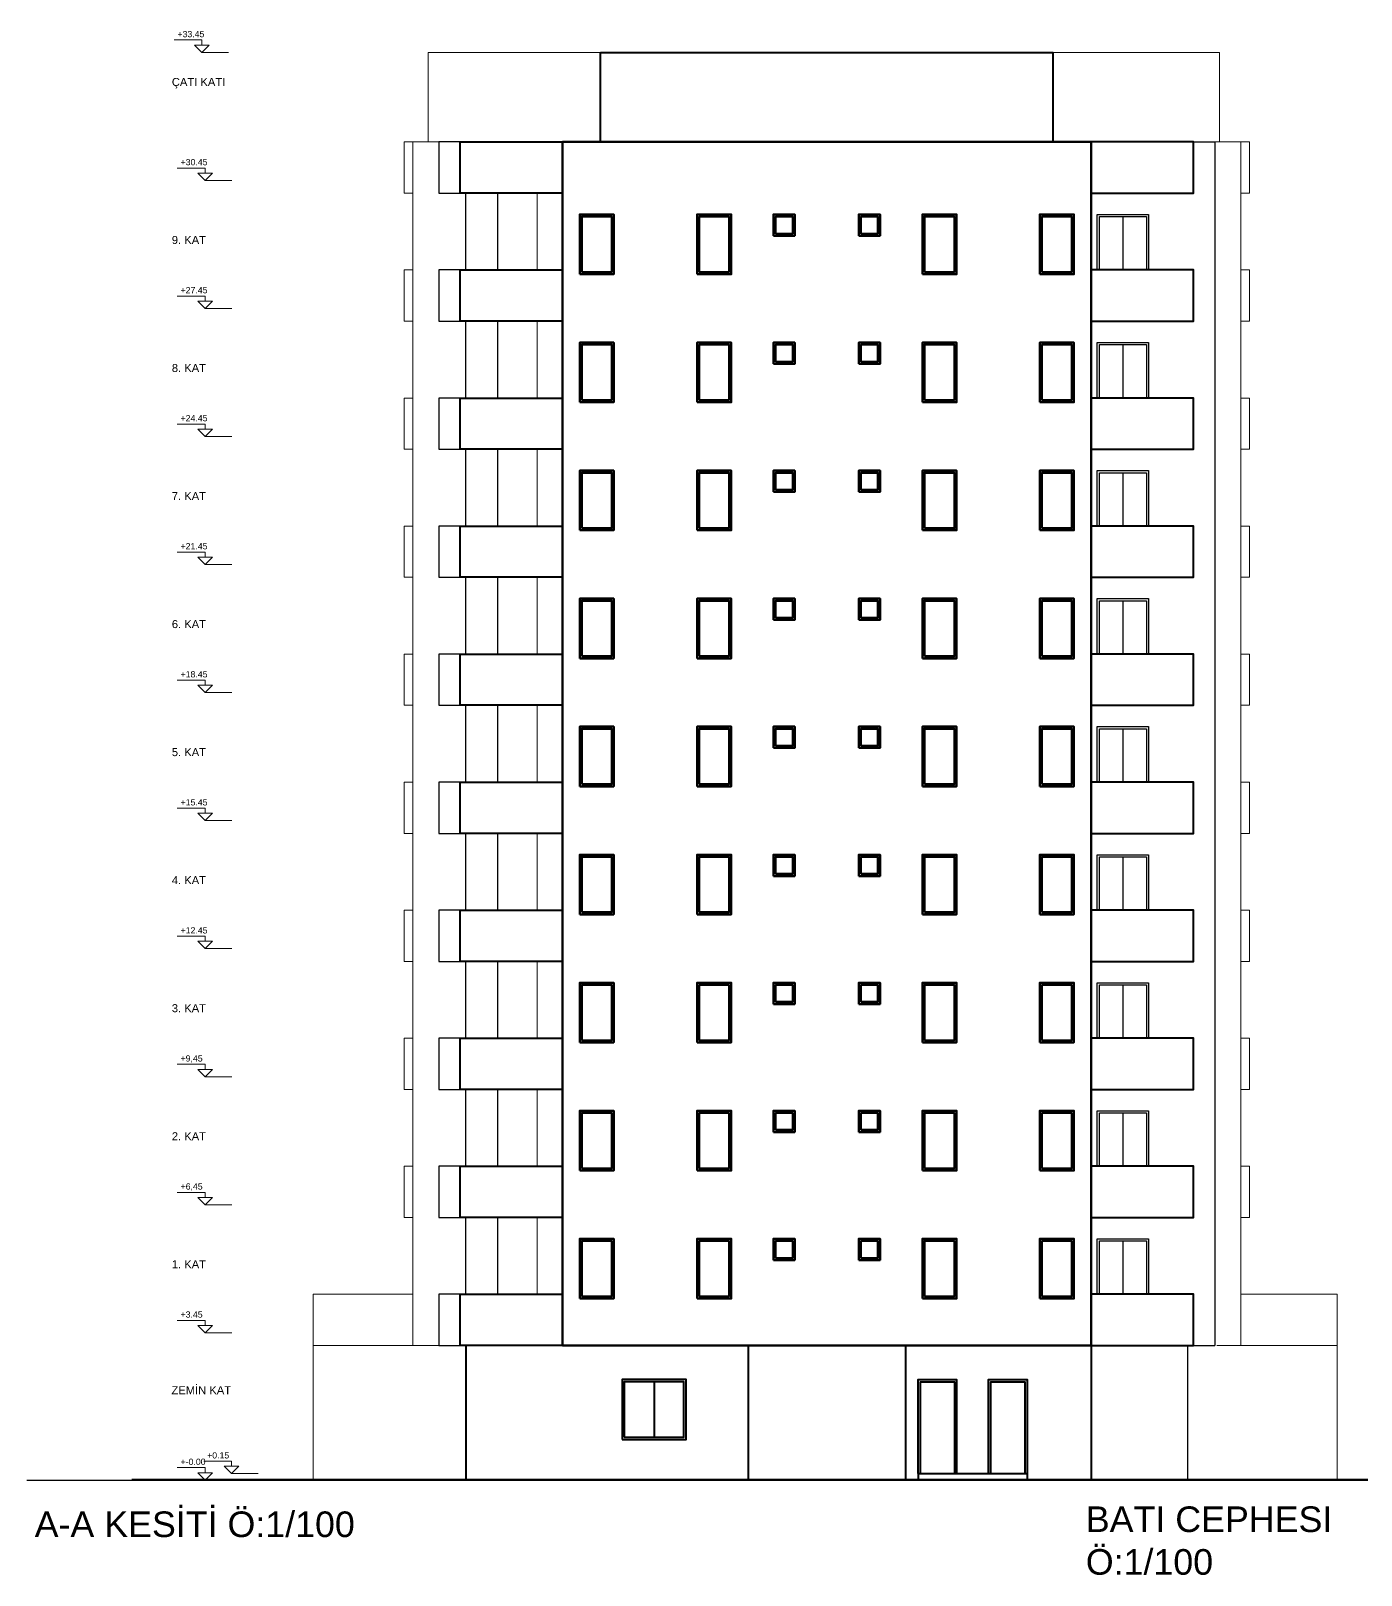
# Model space of a CAD drawing. Header units: millimetres. Extents: x 38129 to 72024, y -56282 to 16512.
# Drawn here: x 65263 to 66821, y -45046 to -43236 of the extents above; entities that cross this region are included whole.
import ezdxf

# ---------------------------------------------------------------- set-up
doc = ezdxf.new("R2010")
doc.units = ezdxf.units.MM
for name, color, linetype, lineweight in [('DIŞÖLÇÜ', 37, 'Continuous', 0), ('DUVAR', 255, 'Continuous', 30), ('GÖR 005', 51, 'Continuous', 5), ('GÖR 15', 115, 'Continuous', 15), ('GÖR 60', 160, 'Continuous', 60), ('GÖR20', 52, 'Continuous', 20), ('GÖR30', 12, 'Continuous', 30), ('GÖR40', 210, 'Continuous', 40), ('GÖR50', 204, 'Continuous', 50), ('KOT', 7, 'Continuous', 20), ('mahal', 7, 'Continuous', 5)]:
    doc.layers.add(name, color=color, linetype=linetype, lineweight=lineweight)
doc.layers.add('sıva', color=41, linetype='Continuous')
doc.styles.get("Standard").update_dxf_attribs({"font": 'arial.ttf'})
doc.styles.add('style1', font='arial.ttf')

# ---------------------------------------------------------------- blocks, each defined once
blk = doc.blocks.new('56TREHHHHH')
at = {"layer": 'KOT'}
for p, q in [((92565.2, -98893.6), (92618.7, -98893.6)), ((92618.7, -98893.6), (92604, -98878.9)), ((92604, -98878.9), (92633.4, -98878.9)), ((92618.7, -98878.9), (92618.7, -98868.8)), ((92618.7, -98868.8), (92674.5, -98868.8)), ((92618.7, -98893.6), (92633.4, -98878.9))]:
    blk.add_line(p, q, dxfattribs=at)
blk = doc.blocks.new('wqqqqq')
at = {"layer": 'GÖR 005'}
for p, q in [((65607.4, -33504.3), (65607.4, -33819.3)), ((65840.8, -33504.3), (65607.4, -33504.3))]:
    blk.add_line(p, q, dxfattribs=at)
for points in [[(66280.8, -30474.4), (65876.6, -30474.4), (65876.6, -30684.3)], [(67340.8, -30474.4), (67730.8, -30474.4), (67730.8, -30684.3)], [(65840.8, -30804.3), (65820.8, -30804.3), (65820.8, -30684.3), (65840.8, -30684.3)], [(67780.8, -30804.3), (67800.8, -30804.3), (67800.8, -30684.3), (67780.8, -30684.3)], [(65840.8, -31104.3), (65820.8, -31104.3), (65820.8, -30984.3), (65840.8, -30984.3)], [(67780.8, -31104.3), (67800.8, -31104.3), (67800.8, -30984.3), (67780.8, -30984.3)], [(65840.8, -31404.3), (65820.8, -31404.3), (65820.8, -31284.3), (65840.8, -31284.3)], [(67780.8, -31404.3), (67800.8, -31404.3), (67800.8, -31284.3), (67780.8, -31284.3)], [(65840.8, -31704.3), (65820.8, -31704.3), (65820.8, -31584.3), (65840.8, -31584.3)], [(67780.8, -31704.3), (67800.8, -31704.3), (67800.8, -31584.3), (67780.8, -31584.3)], [(65840.8, -32004.3), (65820.8, -32004.3), (65820.8, -31884.3), (65840.8, -31884.3)], [(67780.8, -32004.3), (67800.8, -32004.3), (67800.8, -31884.3), (67780.8, -31884.3)], [(65840.8, -32304.3), (65820.8, -32304.3), (65820.8, -32184.3), (65840.8, -32184.3)], [(67780.8, -32304.3), (67800.8, -32304.3), (67800.8, -32184.3), (67780.8, -32184.3)], [(65840.8, -32604.3), (65820.8, -32604.3), (65820.8, -32484.3), (65840.8, -32484.3)], [(67780.8, -32604.3), (67800.8, -32604.3), (67800.8, -32484.3), (67780.8, -32484.3)], [(65840.8, -32904.3), (65820.8, -32904.3), (65820.8, -32784.3), (65840.8, -32784.3)], [(67780.8, -32904.3), (67800.8, -32904.3), (67800.8, -32784.3), (67780.8, -32784.3)], [(65840.8, -33204.3), (65820.8, -33204.3), (65820.8, -33084.3), (65840.8, -33084.3)], [(67780.8, -33204.3), (67800.8, -33204.3), (67800.8, -33084.3), (67780.8, -33084.3)], [(65840.8, -33384.3), (65607.4, -33384.3), (65607.4, -33504.3)]]:
    blk.add_lwpolyline(points, dxfattribs=at)
at = {"layer": 'GÖR 15'}
for p, q in [((65840.8, -31104.3), (65840.8, -30684.3)), ((65840.8, -30684.3), (65901.6, -30684.3)), ((67780.8, -30684.3), (67720, -30684.3)), ((67780.8, -31104.3), (67780.8, -30684.3)), ((65840.8, -31404.3), (65840.8, -31104.3)), ((67780.8, -31404.3), (67780.8, -31104.3)), ((65840.8, -31704.3), (65840.8, -31404.3)), ((67780.8, -31704.3), (67780.8, -31404.3)), ((65840.8, -32004.3), (65840.8, -31704.3)), ((67780.8, -32004.3), (67780.8, -31704.3)), ((65840.8, -32304.3), (65840.8, -32004.3)), ((67780.8, -32304.3), (67780.8, -32004.3)), ((65840.8, -32604.3), (65840.8, -32304.3)), ((67780.8, -32604.3), (67780.8, -32304.3)), ((65840.8, -32904.3), (65840.8, -32604.3)), ((67780.8, -32904.3), (67780.8, -32604.3)), ((65840.8, -33204.3), (65840.8, -32904.3)), ((67780.8, -33204.3), (67780.8, -32904.3)), ((65840.8, -33504.3), (65840.8, -33204.3)), ((67780.8, -33504.3), (67780.8, -33204.3)), ((65840.8, -33504.3), (65901.6, -33504.3)), ((67724.5, -33504.3), (67780.8, -33504.3))]:
    blk.add_line(p, q, dxfattribs=at)
at = {"layer": 'GÖR 60'}
blk.add_line((65183, -33819.3), (68369, -33819.3), dxfattribs=at)
at = {"layer": 'GÖR20'}
for p, q in [((66132, -30804.3), (66132, -30984.3)), ((66132, -31104.3), (66132, -31284.3)), ((66132, -31404.3), (66132, -31584.3)), ((66132, -31704.3), (66132, -31884.3)), ((66132, -32004.3), (66132, -32184.3)), ((66132, -32304.3), (66132, -32484.3)), ((66132, -32604.3), (66132, -32784.3)), ((66132, -32904.3), (66132, -33084.3)), ((66132, -33204.3), (66132, -33384.3)), ((67780.8, -33504.3), (68006.1, -33504.3)), ((68006.1, -33819.3), (68006.1, -33504.3))]:
    blk.add_line(p, q, dxfattribs=at)
blk.add_lwpolyline([(67780.8, -33384.3), (68006.1, -33384.3), (68006.1, -33504.3)], dxfattribs=at)
at = {"layer": 'GÖR30'}
for p, q in [((67669.8, -30684.3), (67720, -30684.3)), ((67720, -30684.3), (67720, -30804.3)), ((65965.5, -30984.3), (65965.5, -30804.3)), ((66040.5, -30984.3), (66040.5, -30804.3)), ((67720, -30804.3), (67720, -31104.3)), ((67504.5, -30859.3), (67504.5, -30984.3)), ((65965.5, -31284.3), (65965.5, -31104.3)), ((66040.5, -31284.3), (66040.5, -31104.3)), ((67720, -31104.3), (67720, -31404.3)), ((67504.5, -31159.3), (67504.5, -31284.3)), ((65965.5, -31584.3), (65965.5, -31404.3)), ((66040.5, -31584.3), (66040.5, -31404.3)), ((67720, -31404.3), (67720, -31704.3)), ((67504.5, -31459.3), (67504.5, -31584.3)), ((65965.5, -31884.3), (65965.5, -31704.3)), ((66040.5, -31884.3), (66040.5, -31704.3)), ((67720, -31704.3), (67720, -32004.3)), ((67504.5, -31759.3), (67504.5, -31884.3)), ((65965.5, -32184.3), (65965.5, -32004.3)), ((66040.5, -32184.3), (66040.5, -32004.3)), ((67720, -32004.3), (67720, -32304.3)), ((67504.5, -32059.3), (67504.5, -32184.3)), ((65965.5, -32484.3), (65965.5, -32304.3)), ((66040.5, -32484.3), (66040.5, -32304.3)), ((67720, -32304.3), (67720, -32604.3)), ((67504.5, -32359.3), (67504.5, -32484.3)), ((65965.5, -32784.3), (65965.5, -32604.3)), ((66040.5, -32784.3), (66040.5, -32604.3)), ((67720, -32604.3), (67720, -32904.3)), ((67504.5, -32659.3), (67504.5, -32784.3)), ((65965.5, -33084.3), (65965.5, -32904.3)), ((66040.5, -33084.3), (66040.5, -32904.3)), ((67720, -32904.3), (67720, -33204.3)), ((67504.5, -32959.3), (67504.5, -33084.3)), ((65965.5, -33384.3), (65965.5, -33204.3)), ((66040.5, -33384.3), (66040.5, -33204.3)), ((67720, -33204.3), (67720, -33504.3)), ((67504.5, -33259.3), (67504.5, -33384.3)), ((67656.1, -33504.3), (67656.1, -33819.3)), ((67669.8, -33504.3), (67720, -33504.3))]:
    blk.add_line(p, q, dxfattribs=at)
for points in [[(65951.8, -30684.3), (65901.6, -30684.3), (65901.6, -30804.3), (65951.8, -30804.3)], [(67444.5, -30984.3), (67444.5, -30854.3), (67564.5, -30854.3), (67564.5, -30984.3)], [(67449.5, -30984.3), (67449.5, -30859.3), (67559.5, -30859.3), (67559.5, -30984.3)], [(65951.8, -30984.3), (65901.6, -30984.3), (65901.6, -31104.3), (65951.8, -31104.3)], [(67444.5, -31284.3), (67444.5, -31154.3), (67564.5, -31154.3), (67564.5, -31284.3)], [(67449.5, -31284.3), (67449.5, -31159.3), (67559.5, -31159.3), (67559.5, -31284.3)], [(65951.8, -31284.3), (65901.6, -31284.3), (65901.6, -31404.3), (65951.8, -31404.3)], [(67444.5, -31584.3), (67444.5, -31454.3), (67564.5, -31454.3), (67564.5, -31584.3)], [(67449.5, -31584.3), (67449.5, -31459.3), (67559.5, -31459.3), (67559.5, -31584.3)], [(65951.8, -31584.3), (65901.6, -31584.3), (65901.6, -31704.3), (65951.8, -31704.3)], [(67444.5, -31884.3), (67444.5, -31754.3), (67564.5, -31754.3), (67564.5, -31884.3)], [(67449.5, -31884.3), (67449.5, -31759.3), (67559.5, -31759.3), (67559.5, -31884.3)], [(65951.8, -31884.3), (65901.6, -31884.3), (65901.6, -32004.3), (65951.8, -32004.3)], [(67444.5, -32184.3), (67444.5, -32054.3), (67564.5, -32054.3), (67564.5, -32184.3)], [(67449.5, -32184.3), (67449.5, -32059.3), (67559.5, -32059.3), (67559.5, -32184.3)], [(65951.8, -32184.3), (65901.6, -32184.3), (65901.6, -32304.3), (65951.8, -32304.3)], [(67444.5, -32484.3), (67444.5, -32354.3), (67564.5, -32354.3), (67564.5, -32484.3)], [(67449.5, -32484.3), (67449.5, -32359.3), (67559.5, -32359.3), (67559.5, -32484.3)], [(65951.8, -32484.3), (65901.6, -32484.3), (65901.6, -32604.3), (65951.8, -32604.3)], [(67444.5, -32784.3), (67444.5, -32654.3), (67564.5, -32654.3), (67564.5, -32784.3)], [(67449.5, -32784.3), (67449.5, -32659.3), (67559.5, -32659.3), (67559.5, -32784.3)], [(65951.8, -32784.3), (65901.6, -32784.3), (65901.6, -32904.3), (65951.8, -32904.3)], [(67444.5, -33084.3), (67444.5, -32954.3), (67564.5, -32954.3), (67564.5, -33084.3)], [(67449.5, -33084.3), (67449.5, -32959.3), (67559.5, -32959.3), (67559.5, -33084.3)], [(65951.8, -33084.3), (65901.6, -33084.3), (65901.6, -33204.3), (65951.8, -33204.3)], [(67444.5, -33384.3), (67444.5, -33254.3), (67564.5, -33254.3), (67564.5, -33384.3)], [(67449.5, -33384.3), (67449.5, -33259.3), (67559.5, -33259.3), (67559.5, -33384.3)], [(65951.8, -33384.3), (65901.6, -33384.3), (65901.6, -33504.3), (65951.8, -33504.3)]]:
    blk.add_lwpolyline(points, dxfattribs=at)
at = {"layer": 'GÖR40'}
for p, q in [((66280.8, -30684.3), (66280.8, -30474.4)), ((66280.8, -30474.4), (67340.8, -30474.4)), ((67340.8, -30684.3), (67340.8, -30474.4)), ((65965.5, -33504.3), (65965.5, -33819.3)), ((66626.6, -33504.3), (66626.6, -33819.3)), ((66995, -33504.3), (66995, -33819.3)), ((67430, -33504.3), (67430, -33819.3)), ((66406.1, -33589.3), (66406.1, -33719.3)), ((67025, -33804.3), (67280, -33804.3)), ((67025, -33804.3), (67025, -33819.3)), ((67280, -33804.3), (67280, -33819.3))]:
    blk.add_line(p, q, dxfattribs=at)
for points in [[(66191.6, -30804.3), (65951.8, -30804.3), (65951.8, -30684.3), (66191.6, -30684.3)], [(67430, -30804.3), (67669.8, -30804.3), (67669.8, -30684.3), (67430, -30684.3)], [(66191.6, -31104.3), (65951.8, -31104.3), (65951.8, -30984.3), (66191.6, -30984.3)], [(67430, -31104.3), (67669.8, -31104.3), (67669.8, -30984.3), (67430, -30984.3)], [(66191.6, -31404.3), (65951.8, -31404.3), (65951.8, -31284.3), (66191.6, -31284.3)], [(67430, -31404.3), (67669.8, -31404.3), (67669.8, -31284.3), (67430, -31284.3)], [(66191.6, -31704.3), (65951.8, -31704.3), (65951.8, -31584.3), (66191.6, -31584.3)], [(67430, -31704.3), (67669.8, -31704.3), (67669.8, -31584.3), (67430, -31584.3)], [(66191.6, -32004.3), (65951.8, -32004.3), (65951.8, -31884.3), (66191.6, -31884.3)], [(67430, -32004.3), (67669.8, -32004.3), (67669.8, -31884.3), (67430, -31884.3)], [(66191.6, -32304.3), (65951.8, -32304.3), (65951.8, -32184.3), (66191.6, -32184.3)], [(67430, -32304.3), (67669.8, -32304.3), (67669.8, -32184.3), (67430, -32184.3)], [(66191.6, -32604.3), (65951.8, -32604.3), (65951.8, -32484.3), (66191.6, -32484.3)], [(67430, -32604.3), (67669.8, -32604.3), (67669.8, -32484.3), (67430, -32484.3)], [(66191.6, -32904.3), (65951.8, -32904.3), (65951.8, -32784.3), (66191.6, -32784.3)], [(67430, -32904.3), (67669.8, -32904.3), (67669.8, -32784.3), (67430, -32784.3)], [(66191.6, -33204.3), (65951.8, -33204.3), (65951.8, -33084.3), (66191.6, -33084.3)], [(67430, -33204.3), (67669.8, -33204.3), (67669.8, -33084.3), (67430, -33084.3)], [(66191.6, -33504.3), (65951.8, -33504.3), (65951.8, -33384.3), (66191.6, -33384.3)], [(67430, -33504.3), (67669.8, -33504.3), (67669.8, -33384.3), (67430, -33384.3)], [(66331.1, -33724.3), (66481.1, -33724.3), (66481.1, -33584.3), (66331.1, -33584.3), (66331.1, -33724.3)], [(67025, -33804.3), (67025, -33584.3), (67115, -33584.3), (67115, -33804.3)], [(67030, -33804.3), (67030, -33589.3), (67110, -33589.3), (67110, -33804.3)], [(67190, -33804.3), (67190, -33584.3), (67280, -33584.3), (67280, -33804.3)], [(67195, -33804.3), (67195, -33589.3), (67275, -33589.3), (67275, -33804.3)]]:
    blk.add_lwpolyline(points, dxfattribs=at)
blk.add_lwpolyline([(66336.1, -33719.3), (66476.1, -33719.3), (66476.1, -33589.3), (66336.1, -33589.3)], close=True, dxfattribs=at)
at = {"layer": 'GÖR50'}
for p, q in [((66191.6, -30684.3), (66191.6, -31104.3)), ((66191.6, -30684.3), (67430, -30684.3)), ((67430, -31104.3), (67430, -30684.3)), ((66191.6, -31104.3), (66191.6, -31404.3)), ((67430, -31404.3), (67430, -31104.3)), ((66191.6, -31404.3), (66191.6, -31704.3)), ((67430, -31704.3), (67430, -31404.3)), ((66191.6, -31704.3), (66191.6, -32004.3)), ((67430, -32004.3), (67430, -31704.3)), ((66191.6, -32004.3), (66191.6, -32304.3)), ((67430, -32304.3), (67430, -32004.3)), ((66191.6, -32304.3), (66191.6, -32604.3)), ((67430, -32604.3), (67430, -32304.3)), ((66191.6, -32604.3), (66191.6, -32904.3)), ((67430, -32904.3), (67430, -32604.3)), ((66191.6, -32904.3), (66191.6, -33204.3)), ((67430, -33204.3), (67430, -32904.3)), ((66191.6, -33204.3), (66191.6, -33504.3)), ((67430, -33504.3), (67430, -33204.3)), ((66191.6, -33504.3), (67430, -33504.3))]:
    blk.add_line(p, q, dxfattribs=at)
for points in [[(66231.9, -30994.3), (66311.9, -30994.3), (66311.9, -30854.3), (66231.9, -30854.3), (66231.9, -30994.3)], [(66506.9, -30994.3), (66586.9, -30994.3), (66586.9, -30854.3), (66506.9, -30854.3), (66506.9, -30994.3)], [(66685.9, -30904.3), (66735.9, -30904.3), (66735.9, -30854.3), (66685.9, -30854.3), (66685.9, -30904.3)], [(66885.7, -30904.3), (66935.7, -30904.3), (66935.7, -30854.3), (66885.7, -30854.3), (66885.7, -30904.3)], [(67034.7, -30994.3), (67114.7, -30994.3), (67114.7, -30854.3), (67034.7, -30854.3), (67034.7, -30994.3)], [(67309.7, -30994.3), (67389.7, -30994.3), (67389.7, -30854.3), (67309.7, -30854.3), (67309.7, -30994.3)], [(66231.9, -31294.3), (66311.9, -31294.3), (66311.9, -31154.3), (66231.9, -31154.3), (66231.9, -31294.3)], [(66506.9, -31294.3), (66586.9, -31294.3), (66586.9, -31154.3), (66506.9, -31154.3), (66506.9, -31294.3)], [(66685.9, -31204.3), (66735.9, -31204.3), (66735.9, -31154.3), (66685.9, -31154.3), (66685.9, -31204.3)], [(66885.7, -31204.3), (66935.7, -31204.3), (66935.7, -31154.3), (66885.7, -31154.3), (66885.7, -31204.3)], [(67034.7, -31294.3), (67114.7, -31294.3), (67114.7, -31154.3), (67034.7, -31154.3), (67034.7, -31294.3)], [(67309.7, -31294.3), (67389.7, -31294.3), (67389.7, -31154.3), (67309.7, -31154.3), (67309.7, -31294.3)], [(66231.9, -31594.3), (66311.9, -31594.3), (66311.9, -31454.3), (66231.9, -31454.3), (66231.9, -31594.3)], [(66506.9, -31594.3), (66586.9, -31594.3), (66586.9, -31454.3), (66506.9, -31454.3), (66506.9, -31594.3)], [(66685.9, -31504.3), (66735.9, -31504.3), (66735.9, -31454.3), (66685.9, -31454.3), (66685.9, -31504.3)], [(66885.7, -31504.3), (66935.7, -31504.3), (66935.7, -31454.3), (66885.7, -31454.3), (66885.7, -31504.3)], [(67034.7, -31594.3), (67114.7, -31594.3), (67114.7, -31454.3), (67034.7, -31454.3), (67034.7, -31594.3)], [(67309.7, -31594.3), (67389.7, -31594.3), (67389.7, -31454.3), (67309.7, -31454.3), (67309.7, -31594.3)], [(66231.9, -31894.3), (66311.9, -31894.3), (66311.9, -31754.3), (66231.9, -31754.3), (66231.9, -31894.3)], [(66506.9, -31894.3), (66586.9, -31894.3), (66586.9, -31754.3), (66506.9, -31754.3), (66506.9, -31894.3)], [(66685.9, -31804.3), (66735.9, -31804.3), (66735.9, -31754.3), (66685.9, -31754.3), (66685.9, -31804.3)], [(66885.7, -31804.3), (66935.7, -31804.3), (66935.7, -31754.3), (66885.7, -31754.3), (66885.7, -31804.3)], [(67034.7, -31894.3), (67114.7, -31894.3), (67114.7, -31754.3), (67034.7, -31754.3), (67034.7, -31894.3)], [(67309.7, -31894.3), (67389.7, -31894.3), (67389.7, -31754.3), (67309.7, -31754.3), (67309.7, -31894.3)], [(66231.9, -32194.3), (66311.9, -32194.3), (66311.9, -32054.3), (66231.9, -32054.3), (66231.9, -32194.3)], [(66506.9, -32194.3), (66586.9, -32194.3), (66586.9, -32054.3), (66506.9, -32054.3), (66506.9, -32194.3)], [(66685.9, -32104.3), (66735.9, -32104.3), (66735.9, -32054.3), (66685.9, -32054.3), (66685.9, -32104.3)], [(66885.7, -32104.3), (66935.7, -32104.3), (66935.7, -32054.3), (66885.7, -32054.3), (66885.7, -32104.3)], [(67034.7, -32194.3), (67114.7, -32194.3), (67114.7, -32054.3), (67034.7, -32054.3), (67034.7, -32194.3)], [(67309.7, -32194.3), (67389.7, -32194.3), (67389.7, -32054.3), (67309.7, -32054.3), (67309.7, -32194.3)], [(66231.9, -32494.3), (66311.9, -32494.3), (66311.9, -32354.3), (66231.9, -32354.3), (66231.9, -32494.3)], [(66506.9, -32494.3), (66586.9, -32494.3), (66586.9, -32354.3), (66506.9, -32354.3), (66506.9, -32494.3)], [(66685.9, -32404.3), (66735.9, -32404.3), (66735.9, -32354.3), (66685.9, -32354.3), (66685.9, -32404.3)], [(66885.7, -32404.3), (66935.7, -32404.3), (66935.7, -32354.3), (66885.7, -32354.3), (66885.7, -32404.3)], [(67034.7, -32494.3), (67114.7, -32494.3), (67114.7, -32354.3), (67034.7, -32354.3), (67034.7, -32494.3)], [(67309.7, -32494.3), (67389.7, -32494.3), (67389.7, -32354.3), (67309.7, -32354.3), (67309.7, -32494.3)], [(66231.9, -32794.3), (66311.9, -32794.3), (66311.9, -32654.3), (66231.9, -32654.3), (66231.9, -32794.3)], [(66506.9, -32794.3), (66586.9, -32794.3), (66586.9, -32654.3), (66506.9, -32654.3), (66506.9, -32794.3)], [(66685.9, -32704.3), (66735.9, -32704.3), (66735.9, -32654.3), (66685.9, -32654.3), (66685.9, -32704.3)], [(66885.7, -32704.3), (66935.7, -32704.3), (66935.7, -32654.3), (66885.7, -32654.3), (66885.7, -32704.3)], [(67034.7, -32794.3), (67114.7, -32794.3), (67114.7, -32654.3), (67034.7, -32654.3), (67034.7, -32794.3)], [(67309.7, -32794.3), (67389.7, -32794.3), (67389.7, -32654.3), (67309.7, -32654.3), (67309.7, -32794.3)], [(66231.9, -33094.3), (66311.9, -33094.3), (66311.9, -32954.3), (66231.9, -32954.3), (66231.9, -33094.3)], [(66506.9, -33094.3), (66586.9, -33094.3), (66586.9, -32954.3), (66506.9, -32954.3), (66506.9, -33094.3)], [(66685.9, -33004.3), (66735.9, -33004.3), (66735.9, -32954.3), (66685.9, -32954.3), (66685.9, -33004.3)], [(66885.7, -33004.3), (66935.7, -33004.3), (66935.7, -32954.3), (66885.7, -32954.3), (66885.7, -33004.3)], [(67034.7, -33094.3), (67114.7, -33094.3), (67114.7, -32954.3), (67034.7, -32954.3), (67034.7, -33094.3)], [(67309.7, -33094.3), (67389.7, -33094.3), (67389.7, -32954.3), (67309.7, -32954.3), (67309.7, -33094.3)], [(66231.9, -33394.3), (66311.9, -33394.3), (66311.9, -33254.3), (66231.9, -33254.3), (66231.9, -33394.3)], [(66506.9, -33394.3), (66586.9, -33394.3), (66586.9, -33254.3), (66506.9, -33254.3), (66506.9, -33394.3)], [(66685.9, -33304.3), (66735.9, -33304.3), (66735.9, -33254.3), (66685.9, -33254.3), (66685.9, -33304.3)], [(66885.7, -33304.3), (66935.7, -33304.3), (66935.7, -33254.3), (66885.7, -33254.3), (66885.7, -33304.3)], [(67034.7, -33394.3), (67114.7, -33394.3), (67114.7, -33254.3), (67034.7, -33254.3), (67034.7, -33394.3)], [(67309.7, -33394.3), (67389.7, -33394.3), (67389.7, -33254.3), (67309.7, -33254.3), (67309.7, -33394.3)]]:
    blk.add_lwpolyline(points, dxfattribs=at)
for points in [[(66236.9, -30989.3), (66306.9, -30989.3), (66306.9, -30859.3), (66236.9, -30859.3)], [(66511.9, -30989.3), (66581.9, -30989.3), (66581.9, -30859.3), (66511.9, -30859.3)], [(66690.9, -30899.3), (66730.9, -30899.3), (66730.9, -30859.3), (66690.9, -30859.3)], [(66890.7, -30899.3), (66930.7, -30899.3), (66930.7, -30859.3), (66890.7, -30859.3)], [(67039.7, -30989.3), (67109.7, -30989.3), (67109.7, -30859.3), (67039.7, -30859.3)], [(67314.7, -30989.3), (67384.7, -30989.3), (67384.7, -30859.3), (67314.7, -30859.3)], [(66236.9, -31289.3), (66306.9, -31289.3), (66306.9, -31159.3), (66236.9, -31159.3)], [(66511.9, -31289.3), (66581.9, -31289.3), (66581.9, -31159.3), (66511.9, -31159.3)], [(66690.9, -31199.3), (66730.9, -31199.3), (66730.9, -31159.3), (66690.9, -31159.3)], [(66890.7, -31199.3), (66930.7, -31199.3), (66930.7, -31159.3), (66890.7, -31159.3)], [(67039.7, -31289.3), (67109.7, -31289.3), (67109.7, -31159.3), (67039.7, -31159.3)], [(67314.7, -31289.3), (67384.7, -31289.3), (67384.7, -31159.3), (67314.7, -31159.3)], [(66236.9, -31589.3), (66306.9, -31589.3), (66306.9, -31459.3), (66236.9, -31459.3)], [(66511.9, -31589.3), (66581.9, -31589.3), (66581.9, -31459.3), (66511.9, -31459.3)], [(66690.9, -31499.3), (66730.9, -31499.3), (66730.9, -31459.3), (66690.9, -31459.3)], [(66890.7, -31499.3), (66930.7, -31499.3), (66930.7, -31459.3), (66890.7, -31459.3)], [(67039.7, -31589.3), (67109.7, -31589.3), (67109.7, -31459.3), (67039.7, -31459.3)], [(67314.7, -31589.3), (67384.7, -31589.3), (67384.7, -31459.3), (67314.7, -31459.3)], [(66236.9, -31889.3), (66306.9, -31889.3), (66306.9, -31759.3), (66236.9, -31759.3)], [(66511.9, -31889.3), (66581.9, -31889.3), (66581.9, -31759.3), (66511.9, -31759.3)], [(66690.9, -31799.3), (66730.9, -31799.3), (66730.9, -31759.3), (66690.9, -31759.3)], [(66890.7, -31799.3), (66930.7, -31799.3), (66930.7, -31759.3), (66890.7, -31759.3)], [(67039.7, -31889.3), (67109.7, -31889.3), (67109.7, -31759.3), (67039.7, -31759.3)], [(67314.7, -31889.3), (67384.7, -31889.3), (67384.7, -31759.3), (67314.7, -31759.3)], [(66236.9, -32189.3), (66306.9, -32189.3), (66306.9, -32059.3), (66236.9, -32059.3)], [(66511.9, -32189.3), (66581.9, -32189.3), (66581.9, -32059.3), (66511.9, -32059.3)], [(66690.9, -32099.3), (66730.9, -32099.3), (66730.9, -32059.3), (66690.9, -32059.3)], [(66890.7, -32099.3), (66930.7, -32099.3), (66930.7, -32059.3), (66890.7, -32059.3)], [(67039.7, -32189.3), (67109.7, -32189.3), (67109.7, -32059.3), (67039.7, -32059.3)], [(67314.7, -32189.3), (67384.7, -32189.3), (67384.7, -32059.3), (67314.7, -32059.3)], [(66236.9, -32489.3), (66306.9, -32489.3), (66306.9, -32359.3), (66236.9, -32359.3)], [(66511.9, -32489.3), (66581.9, -32489.3), (66581.9, -32359.3), (66511.9, -32359.3)], [(66690.9, -32399.3), (66730.9, -32399.3), (66730.9, -32359.3), (66690.9, -32359.3)], [(66890.7, -32399.3), (66930.7, -32399.3), (66930.7, -32359.3), (66890.7, -32359.3)], [(67039.7, -32489.3), (67109.7, -32489.3), (67109.7, -32359.3), (67039.7, -32359.3)], [(67314.7, -32489.3), (67384.7, -32489.3), (67384.7, -32359.3), (67314.7, -32359.3)], [(66236.9, -32789.3), (66306.9, -32789.3), (66306.9, -32659.3), (66236.9, -32659.3)], [(66511.9, -32789.3), (66581.9, -32789.3), (66581.9, -32659.3), (66511.9, -32659.3)], [(66690.9, -32699.3), (66730.9, -32699.3), (66730.9, -32659.3), (66690.9, -32659.3)], [(66890.7, -32699.3), (66930.7, -32699.3), (66930.7, -32659.3), (66890.7, -32659.3)], [(67039.7, -32789.3), (67109.7, -32789.3), (67109.7, -32659.3), (67039.7, -32659.3)], [(67314.7, -32789.3), (67384.7, -32789.3), (67384.7, -32659.3), (67314.7, -32659.3)], [(66236.9, -33089.3), (66306.9, -33089.3), (66306.9, -32959.3), (66236.9, -32959.3)], [(66511.9, -33089.3), (66581.9, -33089.3), (66581.9, -32959.3), (66511.9, -32959.3)], [(66690.9, -32999.3), (66730.9, -32999.3), (66730.9, -32959.3), (66690.9, -32959.3)], [(66890.7, -32999.3), (66930.7, -32999.3), (66930.7, -32959.3), (66890.7, -32959.3)], [(67039.7, -33089.3), (67109.7, -33089.3), (67109.7, -32959.3), (67039.7, -32959.3)], [(67314.7, -33089.3), (67384.7, -33089.3), (67384.7, -32959.3), (67314.7, -32959.3)], [(66236.9, -33389.3), (66306.9, -33389.3), (66306.9, -33259.3), (66236.9, -33259.3)], [(66511.9, -33389.3), (66581.9, -33389.3), (66581.9, -33259.3), (66511.9, -33259.3)], [(66690.9, -33299.3), (66730.9, -33299.3), (66730.9, -33259.3), (66690.9, -33259.3)], [(66890.7, -33299.3), (66930.7, -33299.3), (66930.7, -33259.3), (66890.7, -33259.3)], [(67039.7, -33389.3), (67109.7, -33389.3), (67109.7, -33259.3), (67039.7, -33259.3)], [(67314.7, -33389.3), (67384.7, -33389.3), (67384.7, -33259.3), (67314.7, -33259.3)]]:
    blk.add_lwpolyline(points, close=True, dxfattribs=at)
at = {"layer": 'KOT', "xscale": -1.17, "yscale": 1.17, "zscale": 1.17}
for p in [(173710.8, 85231.1), (173718.2, 84931.1), (173718.2, 84631.1), (173718.2, 84331.1), (173718.2, 84031.1), (173718.2, 83731.1), (173718.2, 83431.1), (173718.2, 83131.1), (173718.2, 82831.1), (173718.2, 82531.1), (173718.2, 82231.1), (173718.2, 81886.1), (173780.4, 81901.1)]:
    blk.add_blockref('56TREHHHHH', p, dxfattribs=at)
at = {"layer": 'KOT', "char_height": 14.62, "width": 31.702, "attachment_point": 1, "style": 'style1'}
for s, insert in [('+33.45', (65289.7, -30424.3)), ('+30.45', (65297, -30724.3)), ('+27.45', (65297, -31024.3)), ('+24.45', (65297, -31324.3)), ('+21.45', (65297, -31624.3)), ('+18.45', (65297, -31924.3)), ('+15.45', (65297, -32224.3)), ('+12.45', (65297, -32524.3)), ('+9,45', (65297, -32824.3)), ('+6,45', (65297, -33124.3)), ('+3.45', (65297, -33424.3)), ('+0.15', (65359.3, -33754.3)), ('+-0.00', (65297, -33769.3))]:
    blk.add_mtext(s, dxfattribs=dict(at, insert=insert))
at = {"layer": 'mahal', "char_height": 18.75, "attachment_point": 1, "style": 'style1'}
for s, insert in [('ÇATI KATI', (65276.5, -30534.4)), ('9. KAT', (65276.5, -30904.6)), ('8. KAT', (65276.5, -31204.6)), ('7. KAT', (65276.5, -31504.6)), ('6. KAT', (65276.5, -31804.6)), ('5. KAT', (65276.5, -32104.6)), ('4. KAT', (65276.5, -32404.6)), ('3. KAT', (65276.5, -32704.6)), ('2. KAT', (65276.5, -33004.6)), ('1. KAT', (65276.5, -33304.6)), ('ZEMİN KAT', (65275.6, -33599.6))]:
    blk.add_mtext_dynamic_manual_height_columns(s, width=412.254, gutter_width=100, heights=[0], dxfattribs=dict(at, insert=insert))
at = {"layer": 'mahal', "insert": (67417.6, -33881.3), "char_height": 60, "attachment_point": 1}
blk.add_mtext_dynamic_manual_height_columns('BATI CEPHESI Ö:1/100', width=732.289, gutter_width=12.5, heights=[0], dxfattribs=at)
blk = doc.blocks.new('NDBDGBF')
at = {"layer": 'DUVAR'}
blk.add_line((42127, -61623.2), (42372.9, -61623.2), dxfattribs=at)
at = {"layer": 'mahal', "insert": (42145, -61696.9), "char_height": 60, "attachment_point": 1}
blk.add_mtext_dynamic_manual_height_columns('A-A KESİTİ Ö:1/100', width=732.289, gutter_width=12.5, heights=[0], dxfattribs=at)

msp = doc.modelspace()

# ---------------------------------------------------------------- block references
at = {"layer": 'DIŞÖLÇÜ', "xscale": 0.5, "yscale": 0.5, "zscale": 0.5}
msp.add_blockref('NDBDGBF', (44195.1, -14122.5), dxfattribs=at)
at = {"layer": 'sıva', "xscale": 0.5, "yscale": 0.5, "zscale": 0.5}
msp.add_blockref('wqqqqq', (32790, -28024.4), dxfattribs=at)

doc.saveas('drawing.dxf')
